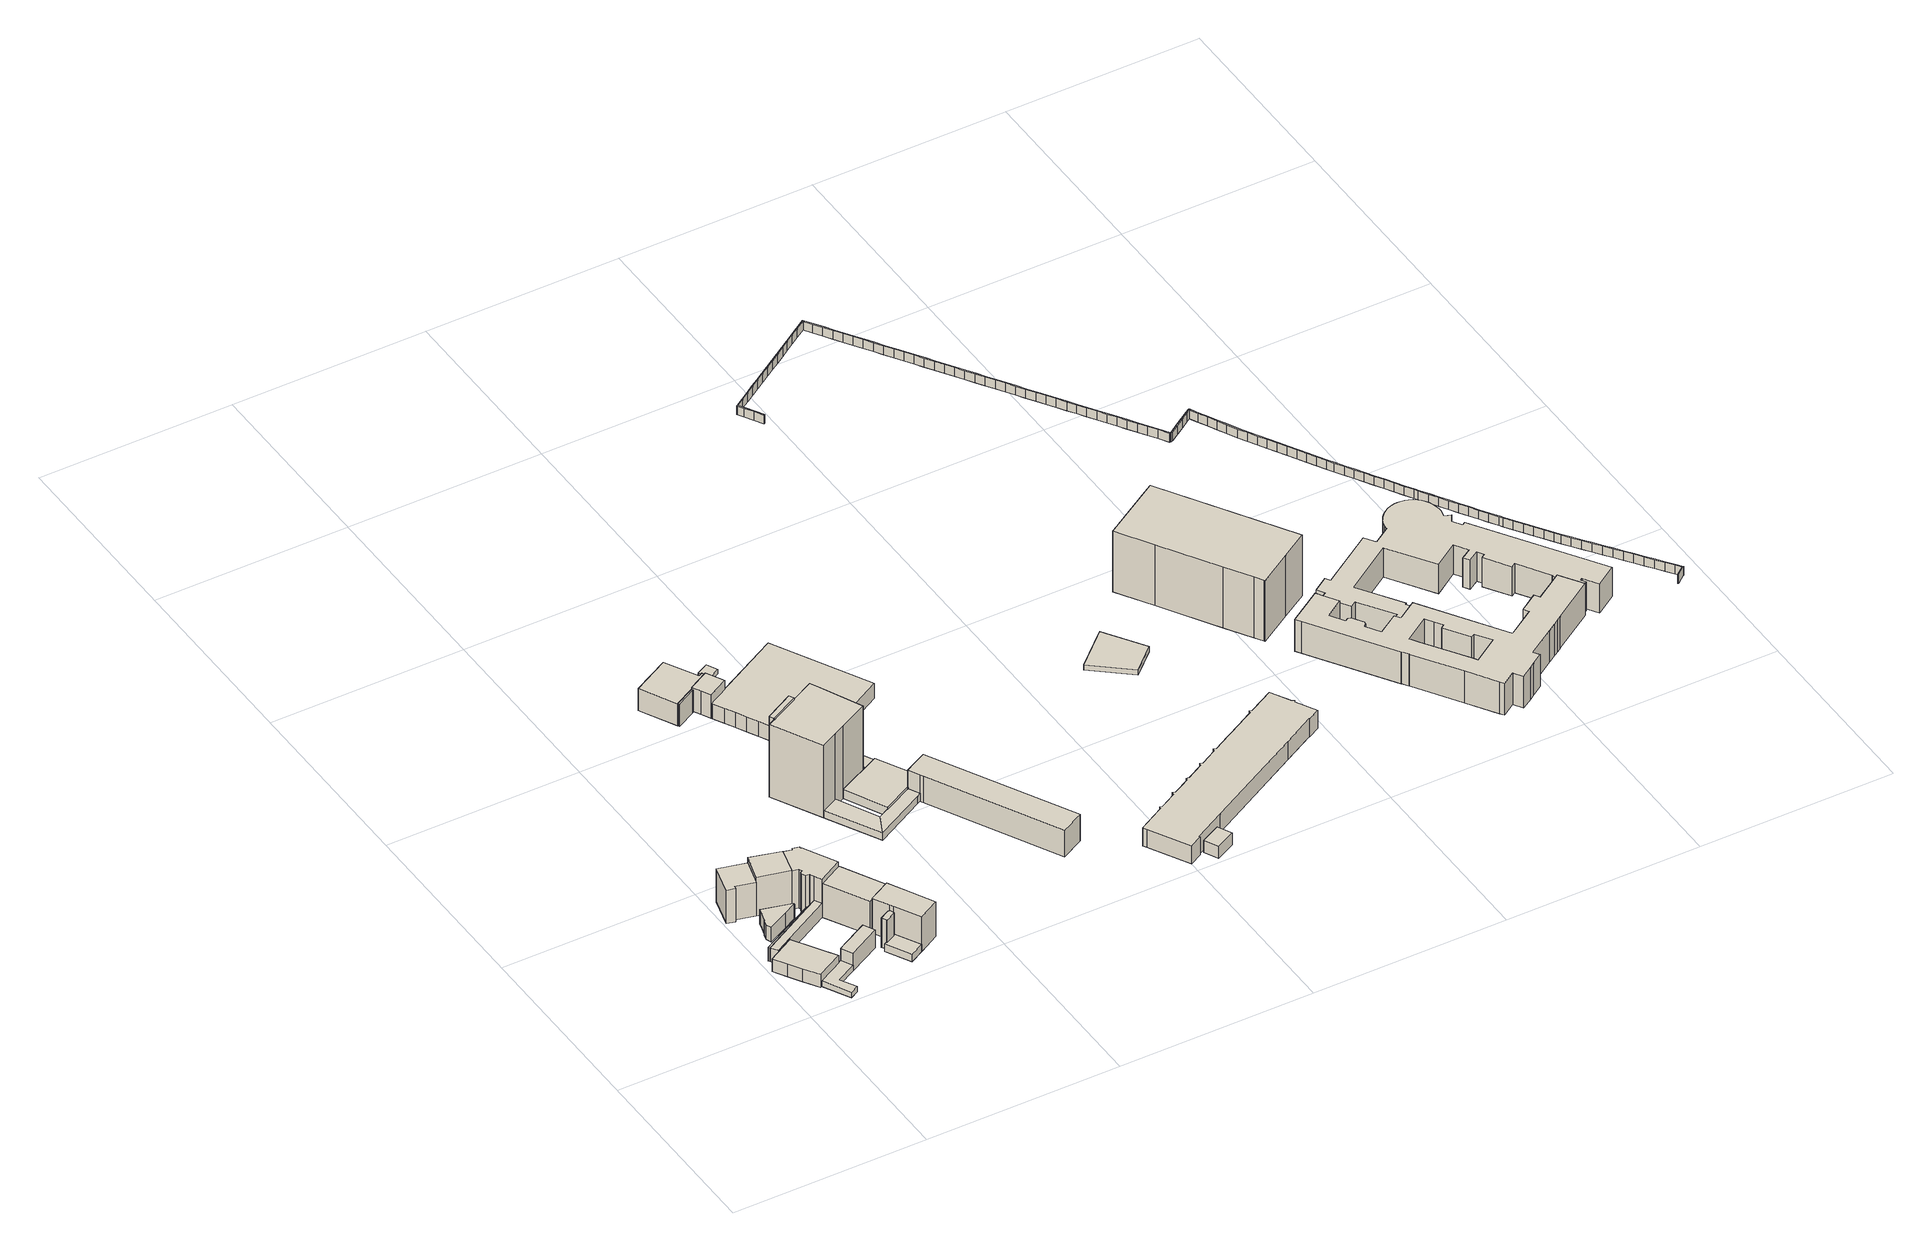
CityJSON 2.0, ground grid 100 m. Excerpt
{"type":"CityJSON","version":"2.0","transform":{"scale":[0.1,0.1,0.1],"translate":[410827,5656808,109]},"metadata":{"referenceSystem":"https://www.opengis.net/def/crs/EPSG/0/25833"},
"CityObjects":{
"building1":{"type":"Building","attributes":{"Dachtyp_tdc":"tdcFreeFormRoof","Gemeindeschluessel":14612000,"Dachneigung":14.09,"QualitaetDacherkennung":89,"Geometrietyp2DReferenz":"3000","measuredHeight":8.36,"function":"31001_9998","roofType":"5000"},"geometry":[{"type":"Solid","lod":"1","boundaries":[[[[0,1,2,3,4,5]],[[6,7,8,9,10,11]],[[5,7,6,0]],[[4,8,7,5]],[[3,9,8,4]],[[2,10,9,3]],[[1,11,10,2]],[[0,6,11,1]]]]}]},
"building2":{"type":"Building","attributes":{"Dachtyp_tdc":"tdcPolyFlatRoof","Gemeindeschluessel":14612000,"Dachneigung":10.36,"QualitaetDacherkennung":57,"Geometrietyp2DReferenz":"3000","measuredHeight":4.67,"function":"31001_9998","roofType":"2100"},"geometry":[{"type":"Solid","lod":"1","boundaries":[[[[12,13,14,15,16,17,18]],[[19,20,21,22,23,24,25]],[[18,20,19,12]],[[17,21,20,18]],[[16,22,21,17]],[[15,23,22,16]],[[14,24,23,15]],[[13,25,24,14]],[[12,19,25,13]]]]}]},
"building3":{"type":"Building","attributes":{"Gemeindeschluessel":14612000,"Dachtyp_tdc":"tdcFreeFormRoof","Dachneigung":16.7,"QualitaetDacherkennung":38,"Geometrietyp2DReferenz":"3000","measuredHeight":20.78,"function":"31001_9998","roofType":"5000"},"geometry":[{"type":"Solid","lod":"1","boundaries":[[[[26,27,28,29,30,31,32]],[[33,34,35,36,37,38,39]],[[32,34,33,26]],[[31,35,34,32]],[[30,36,35,31]],[[29,37,36,30]],[[28,38,37,29]],[[27,39,38,28]],[[26,33,39,27]]]]}]},
"building4":{"type":"Building","attributes":{"Gemeindeschluessel":14612000,"Geometrietyp2DReferenz":"3000","function":"31001_9998","roofType":"9999"},"children":["building4-1","building4-2"]},
"building4-1":{"type":"BuildingPart","attributes":{"Dachtyp_tdc":"tdcPolyFlatRoof","Dachneigung":5.65,"QualitaetDacherkennung":50,"Geometrietyp2DReferenz":"3000","measuredHeight":8.16,"roofType":"2100"},"parents":["building4"],"geometry":[{"type":"Solid","lod":"1","boundaries":[[[[40,41,42,43,44,45]],[[46,47,48,49,50,51]],[[45,47,46,40]],[[44,48,47,45]],[[43,49,48,44]],[[42,50,49,43]],[[41,51,50,42]],[[40,46,51,41]]]]}]},
"building4-2":{"type":"BuildingPart","attributes":{"Dachtyp_tdc":"tdcPolyFlatRoof","Dachneigung":4.25,"QualitaetDacherkennung":40,"Geometrietyp2DReferenz":"3000","measuredHeight":7.83,"roofType":"2100"},"parents":["building4"],"geometry":[{"type":"Solid","lod":"1","boundaries":[[[[52,53,54,55,56]],[[57,58,59,51,50]],[[56,58,57,52]],[[55,59,58,56]],[[54,51,59,55]],[[53,50,51,54]],[[52,57,50,53]]]]}]},
"building5":{"type":"Building","attributes":{"Dachtyp_tdc":"tdcPolyFlatRoof","Gemeindeschluessel":14612000,"Dachneigung":10.34,"QualitaetDacherkennung":64,"Geometrietyp2DReferenz":"3000","measuredHeight":9.48,"function":"31001_9998","roofType":"2100"},"geometry":[{"type":"Solid","lod":"1","boundaries":[[[[60,61,62,63,64,65,66,67,68,69,70]],[[71,72,73,74,75,76,77,78,79,80,81]],[[70,72,71,60]],[[69,73,72,70]],[[68,74,73,69]],[[67,75,74,68]],[[66,76,75,67]],[[65,77,76,66]],[[64,78,77,65]],[[63,79,78,64]],[[62,80,79,63]],[[61,81,80,62]],[[60,71,81,61]]]]}]},
"building6":{"type":"Building","attributes":{"Dachtyp_tdc":"tdcPolyFlatRoof","Gemeindeschluessel":14612000,"Dachneigung":8.65,"QualitaetDacherkennung":60,"Geometrietyp2DReferenz":"3000","measuredHeight":10.74,"function":"31001_9998","roofType":"2100"},"geometry":[{"type":"Solid","lod":"1","boundaries":[[[[82,83,84,85]],[[22,21,86,87]],[[85,21,22,82]],[[84,86,21,85]],[[83,87,86,84]],[[82,22,87,83]]]]}]},
"building7":{"type":"Building","attributes":{"Dachtyp_tdc":"tdcGableRoof","Gemeindeschluessel":14612000,"Dachneigung":19.11,"QualitaetDacherkennung":57,"Geometrietyp2DReferenz":"3000","measuredHeight":23.49,"function":"31001_9998","roofType":"3100"},"geometry":[{"type":"Solid","lod":"1","boundaries":[[[[88,89,90,91]],[[92,93,94,95]],[[91,93,92,88]],[[90,94,93,91]],[[89,95,94,90]],[[88,92,95,89]]]]}]},
"building8":{"type":"Building","attributes":{"Dachtyp_tdc":"tdcPolyFlatRoof","Gemeindeschluessel":14612000,"Dachneigung":0,"QualitaetDacherkennung":37,"Geometrietyp2DReferenz":"3000","measuredHeight":16.73,"function":"31001_9998","roofType":"1000"},"geometry":[{"type":"Solid","lod":"1","boundaries":[[[[96,97,98,99,100,101,102,103,104]],[[105,106,107,108,109,110,111,112,113]],[[104,106,105,96]],[[103,107,106,104]],[[102,108,107,103]],[[101,109,108,102]],[[100,110,109,101]],[[99,111,110,100]],[[98,112,111,99]],[[97,113,112,98]],[[96,105,113,97]]]]}]},
"building9":{"type":"Building","attributes":{"Dachtyp_tdc":"tdcFreeFormRoof","Gemeindeschluessel":14612000,"Dachneigung":13.58,"QualitaetDacherkennung":25,"Geometrietyp2DReferenz":"3000","measuredHeight":23.94,"function":"31001_9998","roofType":"5000"},"geometry":[{"type":"Solid","lod":"1","boundaries":[[[[114,115,116,117,118,119,120,121,122,123,124,125,126,127,128,129,130]],[[93,131,132,133,134,135,136,137,138,139,140,141,142,143,144,145,94]],[[130,131,93,114]],[[129,132,131,130]],[[128,133,132,129]],[[127,134,133,128]],[[126,135,134,127]],[[125,136,135,126]],[[124,137,136,125]],[[123,138,137,124]],[[122,139,138,123]],[[121,140,139,122]],[[120,141,140,121]],[[119,142,141,120]],[[118,143,142,119]],[[117,144,143,118]],[[116,145,144,117]],[[115,94,145,116]],[[114,93,94,115]]]]}]},
"building10":{"type":"Building","attributes":{"Dachtyp_tdc":"tdcPolyFlatRoof","Gemeindeschluessel":14612000,"Dachneigung":0,"QualitaetDacherkennung":58,"Geometrietyp2DReferenz":"3000","measuredHeight":4.2,"function":"31001_9998","roofType":"1000"},"geometry":[{"type":"Solid","lod":"1","boundaries":[[[[146,147,148,149,150,151,152,153]],[[113,112,111,110,109,154,155,156]],[[153,112,113,146]],[[152,111,112,153]],[[151,110,111,152]],[[150,109,110,151]],[[149,154,109,150]],[[148,155,154,149]],[[147,156,155,148]],[[146,113,156,147]]]]}]},
"building11":{"type":"Building","attributes":{"Dachtyp_tdc":"tdcGableRoof","Gemeindeschluessel":14612000,"Dachneigung":25.34,"QualitaetDacherkennung":52,"Geometrietyp2DReferenz":"3000","measuredHeight":21.34,"function":"31001_9998","roofType":"3100"},"geometry":[{"type":"Solid","lod":"1","boundaries":[[[[157,158,159,160,161,162,163,164]],[[165,166,167,168,47,169,170,171]],[[164,166,165,157]],[[163,167,166,164]],[[162,168,167,163]],[[161,47,168,162]],[[160,169,47,161]],[[159,170,169,160]],[[158,171,170,159]],[[157,165,171,158]]]]}]},
"building12":{"type":"Building","attributes":{"Dachtyp_tdc":"tdcGableRoof","Gemeindeschluessel":14612000,"Dachneigung":36.73,"QualitaetDacherkennung":83,"Geometrietyp2DReferenz":"3000","measuredHeight":22.37,"function":"31001_9998","roofType":"3100"},"geometry":[{"type":"Solid","lod":"1","boundaries":[[[[172,173,174,175,176,177]],[[178,179,180,181,182,183]],[[177,179,178,172]],[[176,180,179,177]],[[175,181,180,176]],[[174,182,181,175]],[[173,183,182,174]],[[172,178,183,173]]]]}]},
"building13":{"type":"Building","attributes":{"name":"Haus der Presse","Gemeindeschluessel":14612000,"Geometrietyp2DReferenz":"3000","function":"31001_2000","roofType":"9999"},"children":["building13-1","building13-2","building13-3","building13-4","building13-5","building13-6","building13-7","building13-8"]},
"building13-1":{"type":"BuildingPart","attributes":{"Dachtyp_tdc":"tdcPolyFlatRoof","Dachneigung":0,"QualitaetDacherkennung":62,"Geometrietyp2DReferenz":"3000","measuredHeight":5.04,"roofType":"1000"},"parents":["building13"],"geometry":[{"type":"Solid","lod":"1","boundaries":[[[[184,185,186,187,188,189]],[[190,191,192,193,194,195]],[[189,191,190,184]],[[188,192,191,189]],[[187,193,192,188]],[[186,194,193,187]],[[185,195,194,186]],[[184,190,195,185]]]]}]},
"building13-2":{"type":"BuildingPart","attributes":{"Dachtyp_tdc":"tdcPolyFlatRoof","Dachneigung":0,"QualitaetDacherkennung":74,"Geometrietyp2DReferenz":"3000","measuredHeight":4.12,"roofType":"1000"},"parents":["building13"],"geometry":[{"type":"Solid","lod":"1","boundaries":[[[[196,197,198,199,200,201,202]],[[203,191,190,195,204,205,206]],[[202,191,203,196]],[[201,190,191,202]],[[200,195,190,201]],[[199,204,195,200]],[[198,205,204,199]],[[197,206,205,198]],[[196,203,206,197]]]]}]},
"building13-3":{"type":"BuildingPart","attributes":{"Dachtyp_tdc":"tdcPolyFlatRoof","Dachneigung":0,"QualitaetDacherkennung":44,"Geometrietyp2DReferenz":"3000","measuredHeight":42.25,"roofType":"1000"},"parents":["building13"],"geometry":[{"type":"Solid","lod":"1","boundaries":[[[[207,208,209,210,211,212]],[[213,214,215,216,217,218]],[[212,214,213,207]],[[211,215,214,212]],[[210,216,215,211]],[[209,217,216,210]],[[208,218,217,209]],[[207,213,218,208]]]]}]},
"building13-4":{"type":"BuildingPart","attributes":{"Dachtyp_tdc":"tdcPolyFlatRoof","Dachneigung":0,"QualitaetDacherkennung":82,"Geometrietyp2DReferenz":"3000","measuredHeight":4.09,"roofType":"1000"},"parents":["building13"],"geometry":[{"type":"Solid","lod":"1","boundaries":[[[[219,220,221,222,223]],[[224,193,225,226,227]],[[223,193,224,219]],[[222,225,193,223]],[[221,226,225,222]],[[220,227,226,221]],[[219,224,227,220]]]]}]},
"building13-5":{"type":"BuildingPart","attributes":{"Dachtyp_tdc":"tdcPolyFlatRoof","Dachneigung":0,"QualitaetDacherkennung":71,"Geometrietyp2DReferenz":"3000","measuredHeight":4.08,"roofType":"1000"},"parents":["building13"],"geometry":[{"type":"Solid","lod":"1","boundaries":[[[[228,229,220,219]],[[230,224,227,231]],[[219,224,230,228]],[[220,227,224,219]],[[229,231,227,220]],[[228,230,231,229]]]]}]},
"building13-6":{"type":"BuildingPart","attributes":{"Dachtyp_tdc":"tdcPolyFlatRoof","Dachneigung":20.82,"QualitaetDacherkennung":68,"Geometrietyp2DReferenz":"3000","measuredHeight":5.51,"roofType":"2100"},"parents":["building13"],"geometry":[{"type":"Solid","lod":"1","boundaries":[[[[232,233,234,235,236]],[[225,237,238,239,226]],[[236,237,225,232]],[[235,238,237,236]],[[234,239,238,235]],[[233,226,239,234]],[[232,225,226,233]]]]}]},
"building13-7":{"type":"BuildingPart","attributes":{"Dachtyp_tdc":"tdcGableRoof","Dachneigung":28.13,"QualitaetDacherkennung":7,"Geometrietyp2DReferenz":"3000","measuredHeight":46,"roofType":"3100"},"parents":["building13"],"geometry":[{"type":"Solid","lod":"1","boundaries":[[[[240,241,242,243,244,245,246,247,248,249,250,251,252]],[[253,238,237,254,192,255,256,257,214,213,258,218,217]],[[252,238,253,240]],[[251,237,238,252]],[[250,254,237,251]],[[249,192,254,250]],[[248,255,192,249]],[[247,256,255,248]],[[246,257,256,247]],[[245,214,257,246]],[[244,213,214,245]],[[243,258,213,244]],[[242,218,258,243]],[[241,217,218,242]],[[240,253,217,241]]]]}]},
"building13-8":{"type":"BuildingPart","attributes":{"Dachtyp_tdc":"tdcPolyFlatRoof","Dachneigung":0,"QualitaetDacherkennung":85,"Geometrietyp2DReferenz":"3000","measuredHeight":4.12,"roofType":"1000"},"parents":["building13"],"geometry":[{"type":"Solid","lod":"1","boundaries":[[[[259,260,197,196]],[[255,203,206,256]],[[196,203,255,259]],[[197,206,203,196]],[[260,256,206,197]],[[259,255,256,260]]]]}]},
"building14":{"type":"Building","attributes":{"Gemeindeschluessel":14612000,"Geometrietyp2DReferenz":"3000","function":"31001_2000","roofType":"9999"},"children":["building14-1","building14-2","building14-3","building14-4"]},
"building14-1":{"type":"BuildingPart","attributes":{"Dachtyp_tdc":"tdcPolyFlatRoof","Dachneigung":0,"QualitaetDacherkennung":75,"Geometrietyp2DReferenz":"3000","measuredHeight":13.59,"roofType":"1000"},"parents":["building14"],"geometry":[{"type":"Solid","lod":"1","boundaries":[[[[261,262,263,264,265]],[[266,267,268,269,270]],[[265,267,266,261]],[[264,268,267,265]],[[263,269,268,264]],[[262,270,269,263]],[[261,266,270,262]]]]}]},
"building14-2":{"type":"BuildingPart","attributes":{"Dachtyp_tdc":"tdcPolyFlatRoof","Dachneigung":0,"QualitaetDacherkennung":72,"Geometrietyp2DReferenz":"3000","measuredHeight":12.65,"roofType":"1000"},"parents":["building14"],"geometry":[{"type":"Solid","lod":"1","boundaries":[[[[271,272,273,274,275,276,277,278]],[[270,269,279,280,281,282,283,284]],[[278,269,270,271]],[[277,279,269,278]],[[276,280,279,277]],[[275,281,280,276]],[[274,282,281,275]],[[273,283,282,274]],[[272,284,283,273]],[[271,270,284,272]]]]}]},
"building14-3":{"type":"BuildingPart","attributes":{"Dachtyp_tdc":"tdcPolyFlatRoof","Dachneigung":22.5,"QualitaetDacherkennung":53,"Geometrietyp2DReferenz":"3000","measuredHeight":13.09,"roofType":"2100"},"parents":["building14"],"geometry":[{"type":"Solid","lod":"1","boundaries":[[[[285,286,287,288,289]],[[279,290,291,292,280]],[[289,290,279,285]],[[288,291,290,289]],[[287,292,291,288]],[[286,280,292,287]],[[285,279,280,286]]]]}]},
"building14-4":{"type":"BuildingPart","attributes":{"Dachtyp_tdc":"tdcPolyFlatRoof","Dachneigung":0,"QualitaetDacherkennung":62,"Geometrietyp2DReferenz":"3000","measuredHeight":8.62,"roofType":"1000"},"parents":["building14"],"geometry":[{"type":"Solid","lod":"1","boundaries":[[[[293,294,295,296,297,298,299,300,301,302,303,304,305,306,307,308,309,310]],[[311,312,313,314,315,316,317,318,319,320,321,322,323,324,325,267,266,326]],[[310,312,311,293]],[[309,313,312,310]],[[308,314,313,309]],[[307,315,314,308]],[[306,316,315,307]],[[305,317,316,306]],[[304,318,317,305]],[[303,319,318,304]],[[302,320,319,303]],[[301,321,320,302]],[[300,322,321,301]],[[299,323,322,300]],[[298,324,323,299]],[[297,325,324,298]],[[296,267,325,297]],[[295,266,267,296]],[[294,326,266,295]],[[293,311,326,294]]]]}]},
"building15":{"type":"Building","attributes":{"Dachtyp_tdc":"tdcPolyFlatRoof","Gemeindeschluessel":14612000,"Dachneigung":0,"QualitaetDacherkennung":68,"Geometrietyp2DReferenz":"3000","measuredHeight":2.72,"function":"31001_2000","roofType":"1000"},"geometry":[{"type":"Solid","lod":"1","boundaries":[[[[327,328,329,330]],[[331,332,333,334]],[[330,332,331,327]],[[329,333,332,330]],[[328,334,333,329]],[[327,331,334,328]]]]}]},
"building16":{"type":"Building","attributes":{"Dachtyp_tdc":"tdcPolyFlatRoof","Gemeindeschluessel":14612000,"Dachneigung":0,"QualitaetDacherkennung":69,"Geometrietyp2DReferenz":"3000","measuredHeight":15.3,"function":"31001_2000","roofType":"1000"},"geometry":[{"type":"Solid","lod":"1","boundaries":[[[[335,336,337,338,339,340,341]],[[342,343,344,345,346,347,348]],[[341,343,342,335]],[[340,344,343,341]],[[339,345,344,340]],[[338,346,345,339]],[[337,347,346,338]],[[336,348,347,337]],[[335,342,348,336]]]]}]},
"building17":{"type":"Building","attributes":{"Dachtyp_tdc":"tdcPolyFlatRoof","Gemeindeschluessel":14612000,"Dachneigung":0,"QualitaetDacherkennung":76,"Geometrietyp2DReferenz":"3000","measuredHeight":6.84,"function":"31001_2000","roofType":"1000"},"geometry":[{"type":"Solid","lod":"1","boundaries":[[[[349,350,351,352,353]],[[354,355,356,357,358]],[[353,355,354,349]],[[352,356,355,353]],[[351,357,356,352]],[[350,358,357,351]],[[349,354,358,350]]]]}]},
"building18":{"type":"Building","attributes":{"Dachtyp_tdc":"tdcPolyFlatRoof","Gemeindeschluessel":14612000,"Dachneigung":0,"QualitaetDacherkennung":66,"Geometrietyp2DReferenz":"3000","measuredHeight":10.4,"function":"31001_2000","roofType":"1000"},"geometry":[{"type":"Solid","lod":"1","boundaries":[[[[359,360,361,362,363,364,365,366,367,368,369,370,371,372,373,374,375,376,377,378,379,380,381,382,383,384,385,386,387,388,389,390,391,392,393]],[[394,395,396,397,398,399,400,401,402,403,404,405,406,407,408,409,410,411,412,413,414,415,416,417,418,419,420,421,422,423,424,425,426,427,428]],[[393,395,394,359]],[[392,396,395,393]],[[391,397,396,392]],[[390,398,397,391]],[[389,399,398,390]],[[388,400,399,389]],[[387,401,400,388]],[[386,402,401,387]],[[385,403,402,386]],[[384,404,403,385]],[[383,405,404,384]],[[382,406,405,383]],[[381,407,406,382]],[[380,408,407,381]],[[379,409,408,380]],[[378,410,409,379]],[[377,411,410,378]],[[376,412,411,377]],[[375,413,412,376]],[[374,414,413,375]],[[373,415,414,374]],[[372,416,415,373]],[[371,417,416,372]],[[370,418,417,371]],[[369,419,418,370]],[[368,420,419,369]],[[367,421,420,368]],[[366,422,421,367]],[[365,423,422,366]],[[364,424,423,365]],[[363,425,424,364]],[[362,426,425,363]],[[361,427,426,362]],[[360,428,427,361]],[[359,394,428,360]]]]}]},
"building19":{"type":"Building","attributes":{"Dachtyp_tdc":"tdcPolyFlatRoof","Gemeindeschluessel":14612000,"Dachneigung":0,"QualitaetDacherkennung":0,"Geometrietyp2DReferenz":"3000","BezugspunktDach":"2000","measuredHeight":3,"function":"31001_2000"},"geometry":[{"type":"Solid","lod":"1","boundaries":[[[[429,430,431,432]],[[433,434,435,436]],[[432,434,433,429]],[[431,435,434,432]],[[430,436,435,431]],[[429,433,436,430]]]]}]},
"building20":{"type":"Building","attributes":{"name":"Maritim Hotel","Dachtyp_tdc":"tdcHipRoof","Gemeindeschluessel":14612000,"Dachneigung":34.11,"QualitaetDacherkennung":36,"Geometrietyp2DReferenz":"3000","measuredHeight":40.98,"function":"31001_2071","roofType":"3200"},"geometry":[{"type":"Solid","lod":"1","boundaries":[[[[437,438,439,440,441,442,443,444,445,446,447,448]],[[449,450,451,452,453,454,455,456,457,458,459,460]],[[448,450,449,437]],[[447,451,450,448]],[[446,452,451,447]],[[445,453,452,446]],[[444,454,453,445]],[[443,455,454,444]],[[442,456,455,443]],[[441,457,456,442]],[[440,458,457,441]],[[439,459,458,440]],[[438,460,459,439]],[[437,449,460,438]]]]}]},
"building21":{"type":"Building","attributes":{"name":"Sächsischer Landtag","Dachtyp_tdc":"tdcFreeFormRoof","Gemeindeschluessel":14612000,"Dachneigung":0.067,"QualitaetDacherkennung":22,"Geometrietyp2DReferenz":"3000","measuredHeight":19.94,"function":"31001_3011","roofType":"5000"},"geometry":[{"type":"Solid","lod":"1","boundaries":[[[[461,462,463,464,465,466,467,468,469,470,471,472,473,474,475,476,477,478,479,480,481,482,483,484,485,486,487,488,489,490,491,492,493,494,495,496,497,498,499,500,501,502,503],[504,505,506,507,508,509,510,511,512,513,514,515]],[[516,517,518,519,520,521,522,523,524,525,526,527,528,529,530,531,532,533,534,535,536,537,538,539,540,541,542,543,544,545,546,547,548,549,550,551,552,553,554,555,556,557,558],[559,560,561,562,563,564,565,566,567,568,569,570]],[[503,517,516,461]],[[502,518,517,503]],[[501,519,518,502]],[[500,520,519,501]],[[499,521,520,500]],[[498,522,521,499]],[[497,523,522,498]],[[496,524,523,497]],[[495,525,524,496]],[[494,526,525,495]],[[493,527,526,494]],[[492,528,527,493]],[[491,529,528,492]],[[490,530,529,491]],[[489,531,530,490]],[[488,532,531,489]],[[487,533,532,488]],[[486,534,533,487]],[[485,535,534,486]],[[484,536,535,485]],[[483,537,536,484]],[[482,538,537,483]],[[481,539,538,482]],[[480,540,539,481]],[[479,541,540,480]],[[478,542,541,479]],[[477,543,542,478]],[[476,544,543,477]],[[475,545,544,476]],[[474,546,545,475]],[[473,547,546,474]],[[472,548,547,473]],[[471,549,548,472]],[[470,550,549,471]],[[469,551,550,470]],[[468,552,551,469]],[[467,553,552,468]],[[466,554,553,467]],[[465,555,554,466]],[[464,556,555,465]],[[463,557,556,464]],[[462,558,557,463]],[[461,516,558,462]],[[515,560,559,504]],[[514,561,560,515]],[[513,562,561,514]],[[512,563,562,513]],[[511,564,563,512]],[[510,565,564,511]],[[509,566,565,510]],[[508,567,566,509]],[[507,568,567,508]],[[506,569,568,507]],[[505,570,569,506]],[[504,559,570,505]]]]}]},
"building22":{"type":"Building","attributes":{"Erfassungsdatum_Objekt":"2021-12-02","Art":1000,"BodenHoehe":0,"gemHoehe":0,"BauwerkHoehe":3,"Gemeindeschluessel":"14612000","Geometrietyp2DReferenz":"3000","measuredHeight":3,"function":"51009_1700"},"geometry":[{"type":"Solid","lod":"1","boundaries":[[[[571,572,573,574,575,576,577,578,579,580,581,582,583,584,585,586,587,588,589,590,591,592,593,594,595,596,597,598,599,600,601,602,603,604,605,606,607,608,609,610,611,612,613,614,615,616,617,618,619,620,621,622,623,624,625,626,627,628,629,630,631,632,633,634,635,636,637,638,639,640,641,642,643,644,645,646,647,648,649,650,651,652,653,654,655,656,657,658,659,660,661,662,663,664,665,666,667,668,669,670,671,672,673,674,675,676,677,678,679,680,681,682,683,684,685,686,687,688,689,690,691,692,693,694]],[[695,696,697,698,699,700,701,702,703,704,705,706,707,708,709,710,711,712,713,714,715,716,717,718,719,720,721]],[[710,722,723,724,725,726,727,728,729,730,731,732,733,734,735,736,737,738,739,740,741,742,743,744,745,746,747,748,749,750,751,752,753,754,755,756,757,758,759,760,761,762,763,764,765,766,767,768,769,770,771,772,773,774,775,776,777,778,779,780,781,782,783,711]],[[751,784,785,786,787,788,789,790,791,792,793,794,795,796,797,798,799,800,801,802,803,752]],[[804,805,806,807,808,809,810,811,812,813,814,815,816,817,818,819,820,821,822,823,824,825,826,827,828,829,830,831,832,833,834,835,836,837,838,839,840,841,842,843,844,845,846,847,848,849,850,851,852,853,854,855,856,857,858,859,860,861,862,863,864,865,866,867,868,869,870,871,872,873,874,875,876,877,878,879,880,881,882,883,884,885,886,887,888,889,890,891,892,893,894,895,896,897,898,899,900,901,902,903,904,905,906,907,908,909,910,911,912,913,914,915,916,917,918,919,920,921,922,923,924,925,926,927]],[[928,929,930,931,932,933,934,935,936,937,938,939,940,941,942,943,944,945,946,947,948,949,950,951,952,953,954]],[[938,937,955,956,957,958,959,960,961,962,963,964,965,966,967,968,969,970,971,972,973,974,975,976,977,978,979,980,981,982,983,984,985,986,987,988,989,990,991,992,993,994,995,996,997,998,999,1000,1001,1002,1003,1004,1005,1006,1007,1008,1009,1010,1011,1012,1013,1014,1015,1016]],[[987,986,1017,1018,1019,1020,1021,1022,1023,1024,1025,1026,1027,1028,1029,1030,1031,1032,1033,1034,1035,1036]],[[694,805,804,571]],[[693,806,805,694]],[[692,807,806,693]],[[691,808,807,692]],[[690,809,808,691]],[[689,810,809,690]],[[688,811,810,689]],[[687,812,811,688]],[[686,813,812,687]],[[685,814,813,686]],[[684,815,814,685]],[[683,816,815,684]],[[682,817,816,683]],[[681,818,817,682]],[[680,819,818,681]],[[679,820,819,680]],[[678,821,820,679]],[[677,822,821,678]],[[676,823,822,677]],[[675,824,823,676]],[[674,825,824,675]],[[673,826,825,674]],[[672,827,826,673]],[[671,828,827,672]],[[670,829,828,671]],[[669,830,829,670]],[[668,831,830,669]],[[667,832,831,668]],[[666,833,832,667]],[[665,834,833,666]],[[664,835,834,665]],[[663,836,835,664]],[[662,837,836,663]],[[661,838,837,662]],[[660,839,838,661]],[[659,840,839,660]],[[658,841,840,659]],[[657,842,841,658]],[[656,843,842,657]],[[655,844,843,656]],[[654,845,844,655]],[[653,846,845,654]],[[652,847,846,653]],[[651,848,847,652]],[[650,849,848,651]],[[649,850,849,650]],[[648,851,850,649]],[[647,852,851,648]],[[646,853,852,647]],[[645,854,853,646]],[[644,855,854,645]],[[643,856,855,644]],[[642,857,856,643]],[[641,858,857,642]],[[640,859,858,641]],[[639,860,859,640]],[[638,861,860,639]],[[637,862,861,638]],[[636,863,862,637]],[[635,864,863,636]],[[634,865,864,635]],[[633,866,865,634]],[[632,867,866,633]],[[631,868,867,632]],[[630,869,868,631]],[[629,870,869,630]],[[628,871,870,629]],[[627,872,871,628]],[[626,873,872,627]],[[625,874,873,626]],[[624,875,874,625]],[[623,876,875,624]],[[622,877,876,623]],[[621,878,877,622]],[[620,879,878,621]],[[619,880,879,620]],[[618,881,880,619]],[[617,882,881,618]],[[616,883,882,617]],[[615,884,883,616]],[[614,885,884,615]],[[613,886,885,614]],[[612,887,886,613]],[[611,888,887,612]],[[610,889,888,611]],[[609,890,889,610]],[[608,891,890,609]],[[607,892,891,608]],[[606,893,892,607]],[[605,894,893,606]],[[604,895,894,605]],[[603,896,895,604]],[[602,897,896,603]],[[601,898,897,602]],[[600,899,898,601]],[[599,900,899,600]],[[598,901,900,599]],[[597,902,901,598]],[[596,903,902,597]],[[595,904,903,596]],[[594,905,904,595]],[[593,906,905,594]],[[592,907,906,593]],[[591,908,907,592]],[[590,909,908,591]],[[589,910,909,590]],[[588,911,910,589]],[[587,912,911,588]],[[586,913,912,587]],[[585,914,913,586]],[[584,915,914,585]],[[583,916,915,584]],[[582,917,916,583]],[[581,918,917,582]],[[580,919,918,581]],[[579,920,919,580]],[[578,921,920,579]],[[577,922,921,578]],[[576,923,922,577]],[[575,924,923,576]],[[574,925,924,575]],[[573,926,925,574]],[[572,927,926,573]],[[571,804,927,572]],[[720,928,954,721]],[[719,929,928,720]],[[718,930,929,719]],[[717,931,930,718]],[[716,932,931,717]],[[715,933,932,716]],[[714,934,933,715]],[[713,935,934,714]],[[712,936,935,713]],[[711,937,936,712]],[[709,939,938,710]],[[708,940,939,709]],[[707,941,940,708]],[[706,942,941,707]],[[705,943,942,706]],[[704,944,943,705]],[[703,945,944,704]],[[702,946,945,703]],[[701,947,946,702]],[[700,948,947,701]],[[699,949,948,700]],[[698,950,949,699]],[[697,951,950,698]],[[696,952,951,697]],[[695,953,952,696]],[[721,954,953,695]],[[783,955,937,711]],[[782,956,955,783]],[[781,957,956,782]],[[780,958,957,781]],[[779,959,958,780]],[[778,960,959,779]],[[777,961,960,778]],[[776,962,961,777]],[[775,963,962,776]],[[774,964,963,775]],[[773,965,964,774]],[[772,966,965,773]],[[771,967,966,772]],[[770,968,967,771]],[[769,969,968,770]],[[768,970,969,769]],[[767,971,970,768]],[[766,972,971,767]],[[765,973,972,766]],[[764,974,973,765]],[[763,975,974,764]],[[762,976,975,763]],[[761,977,976,762]],[[760,978,977,761]],[[759,979,978,760]],[[758,980,979,759]],[[757,981,980,758]],[[756,982,981,757]],[[755,983,982,756]],[[754,984,983,755]],[[753,985,984,754]],[[752,986,985,753]],[[750,988,987,751]],[[749,989,988,750]],[[748,990,989,749]],[[747,991,990,748]],[[746,992,991,747]],[[745,993,992,746]],[[744,994,993,745]],[[743,995,994,744]],[[742,996,995,743]],[[741,997,996,742]],[[740,998,997,741]],[[739,999,998,740]],[[738,1000,999,739]],[[737,1001,1000,738]],[[736,1002,1001,737]],[[735,1003,1002,736]],[[734,1004,1003,735]],[[733,1005,1004,734]],[[732,1006,1005,733]],[[731,1007,1006,732]],[[730,1008,1007,731]],[[729,1009,1008,730]],[[728,1010,1009,729]],[[727,1011,1010,728]],[[726,1012,1011,727]],[[725,1013,1012,726]],[[724,1014,1013,725]],[[723,1015,1014,724]],[[722,1016,1015,723]],[[710,938,1016,722]],[[803,1017,986,752]],[[802,1018,1017,803]],[[801,1019,1018,802]],[[800,1020,1019,801]],[[799,1021,1020,800]],[[798,1022,1021,799]],[[797,1023,1022,798]],[[796,1024,1023,797]],[[795,1025,1024,796]],[[794,1026,1025,795]],[[793,1027,1026,794]],[[792,1028,1027,793]],[[791,1029,1028,792]],[[790,1030,1029,791]],[[789,1031,1030,790]],[[788,1032,1031,789]],[[787,1033,1032,788]],[[786,1034,1033,787]],[[785,1035,1034,786]],[[784,1036,1035,785]],[[751,987,1036,784]]]]}]},
"building23":{"type":"Building","attributes":{"name":"Sächsischer Landtag","Dachtyp_tdc":"tdcPolyFlatRoof","Gemeindeschluessel":14612000,"Dachneigung":0,"QualitaetDacherkennung":6,"Geometrietyp2DReferenz":"3000","measuredHeight":16.72,"function":"31001_3011","roofType":"1000"},"geometry":[{"type":"Solid","lod":"1","boundaries":[[[[1037,1038,1039,1040,1041,1042,1043,1044,1045,1046,1047,1048,1049,1050,1051,1052,1053,1054,1055,1056,1057,1058,1059,1060,1061,1062,1063,1064,1065,1066,1067,1068,1069,1070,1071,1072,1073,1074,1075,1076,1077,1078,1079,1080,1081,1082,1083,1084,1085,1086,1087,1088,1089,1090,1091,1092,1093,1094,1095,1096,1097,1098,1099,1100]],[[1101,1102,1103,1104,1105,1106,1107,1108,1109,1110,1111,1112,1113,1114,1115,1116,1117,1118,1119,1120,1121,1122,1123,1124,1125,1126,1127,1128,1129,1130,1131,1132,1133,1134,1135,1136,1137,1138,1139,1140,1141,1142,1143,1144,1145,1146,1147,1148,1149,1150,1151,1152,1153,1154,1155,1156,1157,1158,1159,1160,1161,1162,1163,1164]],[[1100,1102,1101,1037]],[[1099,1103,1102,1100]],[[1098,1104,1103,1099]],[[1097,1105,1104,1098]],[[1096,1106,1105,1097]],[[1095,1107,1106,1096]],[[1094,1108,1107,1095]],[[1093,1109,1108,1094]],[[1092,1110,1109,1093]],[[1091,1111,1110,1092]],[[1090,1112,1111,1091]],[[1089,1113,1112,1090]],[[1088,1114,1113,1089]],[[1087,1115,1114,1088]],[[1086,1116,1115,1087]],[[1085,1117,1116,1086]],[[1084,1118,1117,1085]],[[1083,1119,1118,1084]],[[1082,1120,1119,1083]],[[1081,1121,1120,1082]],[[1080,1122,1121,1081]],[[1079,1123,1122,1080]],[[1078,1124,1123,1079]],[[1077,1125,1124,1078]],[[1076,1126,1125,1077]],[[1075,1127,1126,1076]],[[1074,1128,1127,1075]],[[1073,1129,1128,1074]],[[1072,1130,1129,1073]],[[1071,1131,1130,1072]],[[1070,1132,1131,1071]],[[1069,1133,1132,1070]],[[1068,1134,1133,1069]],[[1067,1135,1134,1068]],[[1066,1136,1135,1067]],[[1065,1137,1136,1066]],[[1064,1138,1137,1065]],[[1063,1139,1138,1064]],[[1062,1140,1139,1063]],[[1061,1141,1140,1062]],[[1060,1142,1141,1061]],[[1059,1143,1142,1060]],[[1058,1144,1143,1059]],[[1057,1145,1144,1058]],[[1056,1146,1145,1057]],[[1055,1147,1146,1056]],[[1054,1148,1147,1055]],[[1053,1149,1148,1054]],[[1052,1150,1149,1053]],[[1051,1151,1150,1052]],[[1050,1152,1151,1051]],[[1049,1153,1152,1050]],[[1048,1154,1153,1049]],[[1047,1155,1154,1048]],[[1046,1156,1155,1047]],[[1045,1157,1156,1046]],[[1044,1158,1157,1045]],[[1043,1159,1158,1044]],[[1042,1160,1159,1043]],[[1041,1161,1160,1042]],[[1040,1162,1161,1041]],[[1039,1163,1162,1040]],[[1038,1164,1163,1039]],[[1037,1101,1164,1038]]]]}]}
},
"vertices":[
[138,143,86],[275,216,86],[147,423,86],[11,348,86],[52,282,86],[91,218,86],[138,143,12],[91,218,12],[52,282,12],[11,348,12],[147,423,12],[275,216,12],
[145,147,45],[218,9,45],[260,31,45],[217,112,45],[321,166,45],[291,225,45],[275,216,45],[145,147,13],[275,216,13],[291,225,13],[321,166,13],[217,112,13],[260,31,13],[218,9,13],
[9,743,202],[52,732,202],[55,745,202],[152,721,202],[189,860,202],[187,860,202],[49,895,202],[9,743,11],[49,895,11],[187,860,11],[189,860,11],[152,721,11],[55,745,11],[52,732,11],
[376,596,93],[335,574,93],[39,411,93],[60,376,93],[147,423,93],[396,560,93],[376,596,13],[396,560,13],[147,423,13],[60,376,13],[39,411,13],[335,574,13],
[33,421,91],[39,411,91],[335,574,91],[325,576,91],[140,477,91],[33,421,13],[140,477,13],[325,576,13],
[218,581,94],[282,616,94],[286,615,94],[288,624,94],[137,663,94],[135,664,94],[133,653,94],[116,587,94],[112,587,94],[105,557,94],[113,529,94],[218,581,11],[113,529,11],[105,557,11],[112,587,11],[116,587,11],[133,653,11],[135,664,11],[137,663,11],[288,624,11],[286,615,11],[282,616,11],
[321,166,115],[489,256,115],[459,314,115],[291,225,115],[459,314,13],[489,256,13],
[189,860,232],[152,721,232],[311,680,232],[346,817,232],[189,860,10],[346,817,10],[311,680,10],[152,721,10],
[512,243,182],[525,220,182],[526,217,182],[578,244,182],[577,248,182],[581,250,182],[571,270,182],[566,267,182],[564,271,182],[512,243,15],[564,271,15],[566,267,15],[571,270,15],[581,250,15],[577,248,15],[578,244,15],[526,217,15],[525,220,15],
[346,817,230],[311,680,230],[342,672,230],[350,657,230],[341,652,230],[338,641,230],[348,621,230],[365,618,230],[366,619,230],[376,596,230],[396,560,230],[521,629,230],[431,797,230],[424,798,230],[428,807,230],[393,815,230],[390,806,230],[390,806,10],[393,815,10],[428,807,10],[424,798,10],[431,797,10],[521,629,10],[396,560,10],[376,596,10],[366,619,10],[365,618,10],[348,621,10],[338,641,10],[341,652,10],[350,657,10],[342,672,10],
[525,220,57],[509,211,57],[577,86,57],[649,125,57],[581,250,57],[577,248,57],[578,244,57],[526,217,57],[649,125,15],[577,86,15],[509,211,15],
[638,409,206],[527,617,206],[521,629,206],[454,593,206],[396,560,206],[515,343,206],[528,350,206],[573,374,206],[638,409,13],[573,374,13],[528,350,13],[515,343,13],[454,593,13],[521,629,13],[527,617,13],
[759,184,214],[638,409,214],[528,350,214],[571,270,214],[581,250,214],[649,125,214],[759,184,14],[649,125,14],[581,250,14],[571,270,14],[528,350,14],[638,409,14],
[1154,1088,71],[1154,1087,71],[1240,1132,71],[1132,1336,71],[898,1220,71],[1004,1011,71],[1154,1088,20],[1004,1011,20],[898,1220,20],[1132,1336,20],[1240,1132,20],[1154,1087,20],
[947,982,62],[899,877,62],[1165,1019,62],[1184,1030,62],[1154,1087,62],[1154,1088,62],[1004,1011,62],[947,982,20],[1184,1030,20],[1165,1019,20],[899,877,20],
[658,1414,443],[808,1492,443],[808,1493,443],[796,1517,443],[646,1437,443],[657,1414,443],[658,1414,20],[657,1414,20],[646,1437,20],[796,1517,20],[808,1493,20],[808,1492,20],
[1098,1400,61],[1065,1382,61],[1029,1363,61],[1062,1302,61],[1132,1336,61],[1098,1400,20],[1062,1302,20],[1029,1363,20],[1065,1382,20],
[1015,1555,61],[983,1538,61],[1015,1555,20],[983,1538,20],
[1062,1302,72],[1029,1363,72],[947,1519,72],[942,1516,72],[1046,1294,72],[1046,1294,20],[942,1516,20],[947,1519,20],
[924,1553,435],[808,1493,435],[808,1492,435],[772,1474,435],[658,1414,435],[657,1414,435],[623,1396,435],[755,1148,435],[841,1191,435],[898,1220,435],[899,1220,435],[1046,1294,435],[942,1516,435],[924,1553,20],[899,1220,20],[841,1191,20],[755,1148,20],[623,1396,20],[772,1474,20],
[841,1191,62],[755,1148,62],
[788,2058,154],[741,2147,154],[638,2092,154],[661,2048,154],[685,2003,154],[788,2058,19],[685,2003,19],[661,2048,19],[638,2092,19],[741,2147,19],
[741,2147,145],[732,2164,145],[713,2153,145],[625,2317,145],[435,2215,145],[531,2034,145],[633,2089,145],[638,2092,145],[633,2089,19],[531,2034,19],[435,2215,19],[625,2317,19],[713,2153,19],[732,2164,19],
[633,2089,147],[531,2034,147],[536,2025,147],[634,2077,147],[638,2079,147],[638,2079,19],[634,2077,19],[536,2025,19],
[1378,1751,105],[1119,2237,105],[788,2058,105],[685,2003,105],[689,1996,105],[718,1942,105],[744,1892,105],[772,1840,105],[801,1785,105],[828,1734,105],[857,1680,105],[885,1627,105],[924,1553,105],[942,1516,105],[947,1519,105],[983,1538,105],[1015,1555,105],[1096,1599,105],[1378,1751,19],[1096,1599,19],[1015,1555,19],[983,1538,19],[947,1519,19],[942,1516,19],[924,1553,19],[885,1627,19],[857,1680,19],[828,1734,19],[801,1785,19],[772,1840,19],[744,1892,19],[718,1942,19],[689,1996,19],[1119,2237,19],
[858,2236,64],[830,2290,64],[771,2259,64],[800,2205,64],[858,2236,37],[800,2205,37],[771,2259,37],[830,2290,37],
[1191,1017,169],[1533,367,169],[1650,429,169],[1269,1146,169],[1240,1132,169],[1154,1087,169],[1184,1030,169],[1191,1017,16],[1184,1030,16],[1154,1087,16],[1240,1132,16],[1269,1146,16],[1650,429,16],[1533,367,16],
[2080,79,84],[2115,8,84],[2216,59,84],[2199,94,84],[2180,130,84],[2080,79,16],[2180,130,16],[2199,94,16],[2216,59,16],[2115,8,16],
[2962,568,117],[2905,670,117],[2910,680,117],[2897,685,117],[2842,786,117],[2711,715,117],[2699,719,117],[2696,707,117],[2636,675,117],[2617,664,117],[2521,613,117],[2439,568,117],[2424,573,117],[2422,560,117],[2335,511,117],[2321,517,117],[2319,503,117],[2231,455,117],[2216,459,117],[2213,445,117],[2127,399,117],[2113,404,117],[2111,390,117],[2026,344,117],[2014,347,117],[2011,336,117],[1873,260,117],[1884,241,117],[1995,39,117],[2060,74,117],[2057,78,117],[2218,165,117],[2738,449,117],[2899,537,117],[2900,534,117],[2962,568,13],[2900,534,13],[2899,537,13],[2738,449,13],[2218,165,13],[2057,78,13],[2060,74,13],[1995,39,13],[1884,241,13],[1873,260,13],[2011,336,13],[2014,347,13],[2026,344,13],[2111,390,13],[2113,404,13],[2127,399,13],[2213,445,13],[2216,459,13],[2231,455,13],[2319,503,13],[2321,517,13],[2335,511,13],[2422,560,13],[2424,573,13],[2439,568,13],[2521,613,13],[2617,664,13],[2636,675,13],[2696,707,13],[2699,719,13],[2711,715,13],[2842,786,13],[2897,685,13],[2910,680,13],[2905,670,13],
[2277,1446,48],[2467,1293,48],[2592,1407,48],[2457,1610,48],[2277,1446,18],[2457,1610,18],[2592,1407,18],[2467,1293,18],
[2963,1390,360],[3046,1258,360],[3072,1216,360],[3075,1211,360],[3245,1317,360],[3381,1401,360],[2980,2047,360],[2937,2020,360],[2717,1884,360],[2706,1877,360],[2674,1857,360],[2785,1677,360],[2963,1390,12],[2785,1677,12],[2674,1857,12],[2706,1877,12],[2717,1884,12],[2937,2020,12],[2980,2047,12],[3381,1401,12],[3245,1317,12],[3075,1211,12],[3072,1216,12],[3046,1258,12],
[3343,1169,194],[3325,1197,194],[3154,1086,194],[3173,1057,194],[3442,648,194],[3444,646,194],[3464,616,194],[3465,615,194],[3614,388,194],[3709,243,194],[3722,224,194],[3791,269,194],[3821,222,194],[3879,260,194],[3907,279,194],[3961,315,194],[3941,346,194],[4085,440,194],[4127,468,194],[4151,483,194],[4173,498,194],[4176,500,194],[4388,639,194],[4311,755,194],[4243,710,194],[4169,661,194],[4151,687,194],[4058,626,194],[4075,599,194],[3932,506,194],[3740,799,194],[3662,918,194],[3563,853,194],[3544,882,194],[3439,813,194],[3392,886,194],[3407,896,194],[3408,912,194],[3373,966,194],[3357,971,194],[3342,961,194],[3296,1033,194],[3391,1095,194],[3673,755,194],[3700,713,194],[3682,701,194],[3764,576,194],[3782,588,194],[3834,510,194],[3705,425,194],[3695,441,194],[3545,669,194],[3525,699,194],[3519,708,194],[3648,793,194],[3343,1169,11],[3391,1095,11],[3296,1033,11],[3342,961,11],[3357,971,11],[3373,966,11],[3408,912,11],[3407,896,11],[3392,886,11],[3439,813,11],[3544,882,11],[3563,853,11],[3662,918,11],[3740,799,11],[3932,506,11],[4075,599,11],[4058,626,11],[4151,687,11],[4169,661,11],[4243,710,11],[4311,755,11],[4388,639,11],[4176,500,11],[4173,498,11],[4151,483,11],[4127,468,11],[4085,440,11],[3941,346,11],[3961,315,11],[3907,279,11],[3879,260,11],[3821,222,11],[3791,269,11],[3722,224,11],[3709,243,11],[3614,388,11],[3465,615,11],[3464,616,11],[3444,646,11],[3442,648,11],[3173,1057,11],[3154,1086,11],[3325,1197,11],[3673,755,11],[3648,793,11],[3519,708,11],[3525,699,11],[3545,669,11],[3695,441,11],[3705,425,11],[3834,510,11],[3782,588,11],[3764,576,11],[3682,701,11],[3700,713,11],
[3441,2643,51],[3442,2638,51],[3452,2642,51],[3494,2670,51],[3536,2697,51],[3577,2725,51],[3595,2736,51],[3616,2694,51],[3639,2650,51],[3661,2605,51],[3684,2561,51],[3710,2509,51],[3735,2466,51],[3760,2422,51],[3785,2379,51],[3810,2336,51],[3835,2293,51],[3860,2249,51],[3885,2206,51],[3910,2163,51],[3935,2119,51],[3955,2085,51],[3982,2042,51],[4008,2000,51],[4034,1957,51],[4060,1914,51],[4086,1872,51],[4112,1829,51],[4138,1786,51],[4164,1744,51],[4175,1726,51],[4202,1684,51],[4229,1642,51],[4255,1599,51],[4282,1557,51],[4309,1515,51],[4336,1473,51],[4363,1431,51],[4390,1388,51],[4401,1371,51],[4429,1330,51],[4457,1289,51],[4485,1247,51],[4514,1206,51],[4542,1165,51],[4561,1137,51],[4590,1097,51],[4620,1057,51],[4650,1016,51],[4679,976,51],[4709,936,51],[4739,896,51],[4768,856,51],[4798,815,51],[4828,775,51],[4858,735,51],[4887,695,51],[4906,669,51],[4863,634,51],[4866,630,51],[4912,668,51],[4913,668,51],[4913,669,51],[4912,669,51],[4891,698,51],[4862,738,51],[4832,778,51],[4802,818,51],[4772,859,51],[4743,899,51],[4713,939,51],[4683,979,51],[4654,1019,51],[4624,1060,51],[4594,1100,51],[4565,1140,51],[4546,1168,51],[4518,1209,51],[4489,1250,51],[4461,1291,51],[4433,1333,51],[4405,1374,51],[4394,1391,51],[4367,1433,51],[4340,1475,51],[4313,1518,51],[4286,1560,51],[4260,1602,51],[4233,1644,51],[4206,1686,51],[4179,1729,51],[4168,1746,51],[4142,1789,51],[4116,1832,51],[4090,1874,51],[4064,1917,51],[4038,1960,51],[4012,2002,51],[3986,2045,51],[3960,2087,51],[3940,2122,51],[3915,2165,51],[3890,2208,51],[3865,2252,51],[3840,2295,51],[3815,2338,51],[3790,2382,51],[3765,2425,51],[3740,2468,51],[3715,2511,51],[3689,2563,51],[3666,2607,51],[3643,2652,51],[3620,2697,51],[3599,2739,51],[3598,2740,51],[3597,2743,51],[3596,2743,51],[3593,2741,51],[3592,2741,51],[3575,2729,51],[3533,2701,51],[3491,2674,51],[3450,2646,51],[1906,3759,51],[1931,3716,51],[1956,3672,51],[1960,3675,51],[1935,3718,51],[1910,3761,51],[1893,3790,51],[1933,3816,51],[1975,3843,51],[2017,3870,51],[2059,3898,51],[2101,3925,51],[2143,3952,51],[2185,3980,51],[2227,4007,51],[2268,4034,51],[2266,4039,51],[2224,4011,51],[2182,3984,51],[2140,3957,51],[2098,3929,51],[2056,3902,51],[2014,3875,51],[1973,3847,51],[1931,3820,51],[1888,3792,51],[1887,3791,51],[2310,4062,51],[2352,4089,51],[2394,4116,51],[2443,4148,51],[2469,4108,51],[2496,4067,51],[2524,4025,51],[2551,3983,51],[2579,3941,51],[2606,3900,51],[2634,3858,51],[2661,3816,51],[2689,3774,51],[2716,3733,51],[2744,3691,51],[2771,3649,51],[2799,3607,51],[2826,3566,51],[2854,3524,51],[2881,3482,51],[2909,3440,51],[2936,3398,51],[2964,3357,51],[2991,3315,51],[3019,3273,51],[3046,3231,51],[3074,3190,51],[3101,3148,51],[3129,3106,51],[3156,3064,51],[3160,3067,51],[3133,3109,51],[3105,3151,51],[3078,3192,51],[3050,3234,51],[3023,3276,51],[2995,3318,51],[2968,3359,51],[2940,3401,51],[2913,3443,51],[2885,3485,51],[2858,3527,51],[2830,3568,51],[2803,3610,51],[2776,3652,51],[2748,3694,51],[2721,3735,51],[2693,3777,51],[2666,3819,51],[2638,3861,51],[2611,3902,51],[2583,3944,51],[2556,3986,51],[2528,4028,51],[2501,4069,51],[2473,4111,51],[2445,4154,51],[2444,4155,51],[2443,4155,51],[2391,4121,51],[2349,4093,51],[2308,4066,51],[3184,3023,51],[3211,2981,51],[3239,2939,51],[3266,2897,51],[3294,2856,51],[3321,2814,51],[3349,2772,51],[3376,2730,51],[3404,2688,51],[3435,2640,51],[3439,2643,51],[3408,2691,51],[3380,2733,51],[3353,2775,51],[3325,2817,51],[3298,2858,51],[3270,2900,51],[3243,2942,51],[3215,2984,51],[3188,3025,51],[3441,2643,0],[3450,2646,0],[3491,2674,0],[3533,2701,0],[3575,2729,0],[3592,2741,0],[3593,2741,0],[3596,2743,0],[3597,2743,0],[3598,2740,0],[3599,2739,0],[3620,2697,0],[3643,2652,0],[3666,2607,0],[3689,2563,0],[3715,2511,0],[3740,2468,0],[3765,2425,0],[3790,2382,0],[3815,2338,0],[3840,2295,0],[3865,2252,0],[3890,2208,0],[3915,2165,0],[3940,2122,0],[3960,2087,0],[3986,2045,0],[4012,2002,0],[4038,1960,0],[4064,1917,0],[4090,1874,0],[4116,1832,0],[4142,1789,0],[4168,1746,0],[4179,1729,0],[4206,1686,0],[4233,1644,0],[4260,1602,0],[4286,1560,0],[4313,1518,0],[4340,1475,0],[4367,1433,0],[4394,1391,0],[4405,1374,0],[4433,1333,0],[4461,1291,0],[4489,1250,0],[4518,1209,0],[4546,1168,0],[4565,1140,0],[4594,1100,0],[4624,1060,0],[4654,1019,0],[4683,979,0],[4713,939,0],[4743,899,0],[4772,859,0],[4802,818,0],[4832,778,0],[4862,738,0],[4891,698,0],[4912,669,0],[4913,669,0],[4913,668,0],[4912,668,0],[4866,630,0],[4863,634,0],[4906,669,0],[4887,695,0],[4858,735,0],[4828,775,0],[4798,815,0],[4768,856,0],[4739,896,0],[4709,936,0],[4679,976,0],[4650,1016,0],[4620,1057,0],[4590,1097,0],[4561,1137,0],[4542,1165,0],[4514,1206,0],[4485,1247,0],[4457,1289,0],[4429,1330,0],[4401,1371,0],[4390,1388,0],[4363,1431,0],[4336,1473,0],[4309,1515,0],[4282,1557,0],[4255,1599,0],[4229,1642,0],[4202,1684,0],[4175,1726,0],[4164,1744,0],[4138,1786,0],[4112,1829,0],[4086,1872,0],[4060,1914,0],[4034,1957,0],[4008,2000,0],[3982,2042,0],[3955,2085,0],[3935,2119,0],[3910,2163,0],[3885,2206,0],[3860,2249,0],[3835,2293,0],[3810,2336,0],[3785,2379,0],[3760,2422,0],[3735,2466,0],[3710,2509,0],[3684,2561,0],[3661,2605,0],[3639,2650,0],[3616,2694,0],[3595,2736,0],[3577,2725,0],[3536,2697,0],[3494,2670,0],[3452,2642,0],[3442,2638,0],[1888,3792,0],[1931,3820,0],[1973,3847,0],[2014,3875,0],[2056,3902,0],[2098,3929,0],[2140,3957,0],[2182,3984,0],[2224,4011,0],[2266,4039,0],[2268,4034,0],[2227,4007,0],[2185,3980,0],[2143,3952,0],[2101,3925,0],[2059,3898,0],[2017,3870,0],[1975,3843,0],[1933,3816,0],[1893,3790,0],[1910,3761,0],[1935,3718,0],[1960,3675,0],[1956,3672,0],[1931,3716,0],[1906,3759,0],[1887,3791,0],[2308,4066,0],[2349,4093,0],[2391,4121,0],[2443,4155,0],[2444,4155,0],[2445,4154,0],[2473,4111,0],[2501,4069,0],[2528,4028,0],[2556,3986,0],[2583,3944,0],[2611,3902,0],[2638,3861,0],[2666,3819,0],[2693,3777,0],[2721,3735,0],[2748,3694,0],[2776,3652,0],[2803,3610,0],[2830,3568,0],[2858,3527,0],[2885,3485,0],[2913,3443,0],[2940,3401,0],[2968,3359,0],[2995,3318,0],[3023,3276,0],[3050,3234,0],[3078,3192,0],[3105,3151,0],[3133,3109,0],[3160,3067,0],[3156,3064,0],[3129,3106,0],[3101,3148,0],[3074,3190,0],[3046,3231,0],[3019,3273,0],[2991,3315,0],[2964,3357,0],[2936,3398,0],[2909,3440,0],[2881,3482,0],[2854,3524,0],[2826,3566,0],[2799,3607,0],[2771,3649,0],[2744,3691,0],[2716,3733,0],[2689,3774,0],[2661,3816,0],[2634,3858,0],[2606,3900,0],[2579,3941,0],[2551,3983,0],[2524,4025,0],[2496,4067,0],[2469,4108,0],[2443,4148,0],[2394,4116,0],[2352,4089,0],[2310,4062,0],[3188,3025,0],[3215,2984,0],[3243,2942,0],[3270,2900,0],[3298,2858,0],[3325,2817,0],[3353,2775,0],[3380,2733,0],[3408,2691,0],[3439,2643,0],[3435,2640,0],[3404,2688,0],[3376,2730,0],[3349,2772,0],[3321,2814,0],[3294,2856,0],[3266,2897,0],[3239,2939,0],[3211,2981,0],[3184,3023,0],
[4108,1406,177],[4111,1425,177],[4111,1444,177],[4108,1463,177],[4103,1482,177],[4095,1500,177],[4086,1515,177],[4075,1530,177],[4061,1543,177],[4045,1554,177],[4028,1563,177],[4010,1569,177],[3993,1572,177],[3974,1573,177],[3955,1571,177],[3937,1567,177],[3917,1560,177],[3899,1549,177],[3882,1535,177],[3868,1519,177],[3856,1501,177],[3848,1483,177],[3843,1462,177],[3842,1441,177],[3754,1383,177],[3717,1439,177],[3441,1257,177],[3425,1281,177],[3350,1231,177],[3375,1193,177],[3345,1173,177],[3426,1051,177],[3457,1071,177],[3571,899,177],[3548,884,177],[3565,859,177],[3655,919,177],[3638,943,177],[3646,948,177],[3504,1162,177],[3758,1331,177],[3908,1106,177],[4034,1190,177],[4078,1124,177],[4025,1090,177],[4045,1060,177],[4098,1094,177],[4119,1062,177],[4099,1049,177],[4181,924,177],[4202,938,177],[4305,781,177],[4301,778,177],[4384,652,177],[4408,667,177],[4393,689,177],[4404,696,177],[4453,622,177],[4560,693,177],[4159,1300,177],[4144,1290,177],[4113,1336,177],[4137,1374,177],[4103,1387,177],[4108,1406,10],[4103,1387,10],[4137,1374,10],[4113,1336,10],[4144,1290,10],[4159,1300,10],[4560,693,10],[4453,622,10],[4404,696,10],[4393,689,10],[4408,667,10],[4384,652,10],[4301,778,10],[4305,781,10],[4202,938,10],[4181,924,10],[4099,1049,10],[4119,1062,10],[4098,1094,10],[4045,1060,10],[4025,1090,10],[4078,1124,10],[4034,1190,10],[3908,1106,10],[3758,1331,10],[3504,1162,10],[3646,948,10],[3638,943,10],[3655,919,10],[3565,859,10],[3548,884,10],[3571,899,10],[3457,1071,10],[3426,1051,10],[3345,1173,10],[3375,1193,10],[3350,1231,10],[3425,1281,10],[3441,1257,10],[3717,1439,10],[3754,1383,10],[3842,1441,10],[3843,1462,10],[3848,1483,10],[3856,1501,10],[3868,1519,10],[3882,1535,10],[3899,1549,10],[3917,1560,10],[3937,1567,10],[3955,1571,10],[3974,1573,10],[3993,1572,10],[4010,1569,10],[4028,1563,10],[4045,1554,10],[4061,1543,10],[4075,1530,10],[4086,1515,10],[4095,1500,10],[4103,1482,10],[4108,1463,10],[4111,1444,10],[4111,1425,10]
]}
